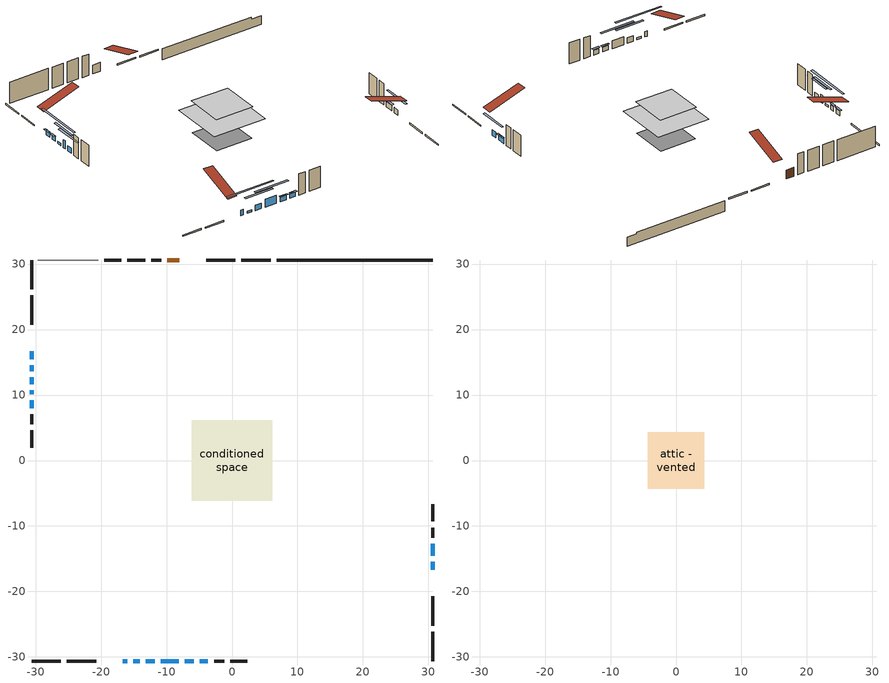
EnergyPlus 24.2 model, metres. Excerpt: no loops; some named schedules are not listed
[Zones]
conditioned space
 floor adiabatic (AdiabaticFloorConstruction): -6.13,-6.13 -6.13,6.13 6.13,6.13 6.13,-6.13 z3.05
 floor foundation (Slab1 construction): -4.2,-4.2 -4.2,4.2 4.2,4.2 4.2,-4.2 z-1.83
 wall outside (RimJoist1 construction): 5.92,30.62 1.44,30.62 / -30.62,-30.62 -26.14,-30.62 / -30.62,30.62 -30.62,26.14 / 30.62,-30.62 30.62,-26.14 z0.61:0.91
 wall outside (RimJoist2 construction): 0.51,30.62 -3.95,30.62 / -25.21,-30.62 -20.75,-30.62 / -30.62,25.21 -30.62,20.75 / 30.62,-25.21 30.62,-20.75 z0.61:0.91
 wall outside (AdiabaticWallConstruction 1): -8.03,30.62 -9.86,30.62 z0.61:2.64
 wall outside (AdiabaticWallConstruction): -16.67,-30.62 -16.03,-30.62 / 30.62,-16.67 30.62,-15.45 / -13.16,-30.62 -11.79,-30.62 / -30.62,9.2 -30.62,7.98 / 30.62,-14.52 30.62,-12.69 z0.61:1.83; -30.62,16.67 -30.62,15.45 / -30.62,14.52 -30.62,13.61 / -7.19,-30.62 -5.82,-30.62 / -4.89,-30.62 -3.67,-30.62 z0.61:1.73; -15.11,-30.62 -14.09,-30.62 / -30.62,12.68 -30.62,11.66 z0.61:1.12; -10.86,-30.62 -8.12,-30.62 z0.61:2.39; -30.62,10.74 -30.62,10.12 z0.61:2.44
 wall outside (Wall1 construction): -10.78,30.62 -12.31,30.62 / -2.74,-30.62 -1.21,-30.62 / -30.62,7.05 -30.62,5.52 / 30.62,-11.76 30.62,-10.24 z0.61:5.49
 wall outside (Wall3 construction): -16.92,30.62 -19.53,30.62 / -0.28,-30.62 2.32,-30.62 / -30.62,4.59 -30.62,1.98 / 30.62,-9.31 30.62,-6.7 z0.61:5.49
 wall foundation (FoundationWall1 construction): 6.85,30.62,-1.83 6.85,30.62,0.61 28.24,30.62,0.61 28.24,30.62,0.18 30.62,30.62,0.18 30.62,30.62,-1.83
 wall othersidecoefficients (Wall2 construction): -13.24,30.62 -15.99,30.62 z0.61:5.49
 wall adiabatic (Wall4 construction): -20.45,30.62 -29.69,30.62 z0.61:5.49
 window (WindowConstruction 10): -16.67,-30.62 -16.03,-30.62 z0.61:1.83
 window (WindowConstruction 8): -30.62,16.67 -30.62,15.45 z0.61:1.73
 window (WindowConstruction 9): -30.62,14.52 -30.62,13.61 z0.61:1.73
 window (WindowConstruction 11): -15.11,-30.62 -14.09,-30.62 z0.61:1.12
 window (WindowConstruction 12): -30.62,12.68 -30.62,11.66 z0.61:1.12
 window (WindowConstruction): 30.62,-16.67 30.62,-15.45 z0.61:1.83
 window (WindowConstruction 1): -13.16,-30.62 -11.79,-30.62 z0.61:1.83
 window (WindowConstruction 2): -10.86,-30.62 -8.12,-30.62 z0.61:2.39
 window (WindowConstruction 3): -30.62,10.73 -30.62,10.13 z0.61:2.44
 window (WindowConstruction 4): -30.62,9.2 -30.62,7.98 z0.61:1.83
 window (WindowConstruction 5): 30.62,-14.52 30.62,-12.69 z0.61:1.83
 window (WindowConstruction 6): -7.19,-30.62 -5.82,-30.62 z0.61:1.73
 window (WindowConstruction 7): -4.89,-30.62 -3.67,-30.62 z0.61:1.73
 door (Door): -8.03,30.62 -9.86,30.62 z0.61:2.64
 ceiling adiabatic (AdiabaticFloorConstruction): 6.13,-6.13 6.13,6.13 -6.13,6.13 -6.13,-6.13 z3.05
attic - vented
 floor to conditioned space (Floor1 construction Reversed): -4.33,-4.33 -4.33,4.33 4.33,4.33 4.33,-4.33 z5.49
 roof outside (Roof1 construction): -7.1,30.62,5.49 -7.1,22.18,8.3 -4.88,22.18,8.3 -4.88,30.62,5.49; -17.6,-30.62,5.49 -17.6,-22.18,8.3 -19.82,-22.18,8.3 -19.82,-30.62,5.49; -30.62,17.6,5.49 -22.18,17.6,8.3 -22.18,19.82,8.3 -30.62,19.82,5.49; 30.62,-17.6,5.49 22.18,-17.6,8.3 22.18,-19.82,8.3 30.62,-19.82,5.49
shading: -30.62,15.25 -30.62,16.87 -31.03,16.87 -31.03,15.25 z1.93; -30.62,13.41 -30.62,14.72 -31.03,14.72 -31.03,13.41 z1.93; -9.01,-30.62 -20.19,-30.62 -20.19,-31.03 -9.01,-31.03 z6.2; -30.62,6.58 -30.62,17.76 -31.03,17.76 -31.03,6.58 z6.2; 30.62,-12.81 30.62,-19.31 31.03,-19.31 31.03,-12.81 z4.47; -9.15,-30.62 -15.8,-30.62 -15.8,-31.03 -9.15,-31.03 z4.47; -5.48,-30.62 -13.5,-30.62 -13.5,-31.03 -5.48,-31.03 z5.03; -30.62,7.49 -30.62,13.37 -31.03,13.37 -31.03,7.49 z5.08; -30.62,5.34 -30.62,11.84 -31.03,11.84 -31.03,5.34 z4.47; 30.62,-12.49 30.62,-14.72 31.03,-14.72 31.03,-12.49 z2.03; -5.62,-30.62 -7.39,-30.62 -7.39,-31.03 -5.62,-31.03 z1.93; -3.47,-30.62 -5.09,-30.62 -5.09,-31.03 -3.47,-31.03 z1.93
[Building]
Building 1: Terrain=Suburbs
[Site:Location]
Edmonton Intl AP_AB: Latitude {deg}=53.31; Longitude {deg}=-113.58; Time Zone {hr}=-7; Elevation {m}=723; Keep Site Location Information=Yes
[Site:GroundTemperature:Shallow]
-1.56185, -3.61833, -3.78302, -2.80711, 1.11059, 5.01004, 8.39065, 10.5322, 10.7141, 8.97234, 5.67794, 1.89811
[Site:WaterMainsTemperature]
Calculation Method=Schedule; Temperature Schedule=mains temperature schedule
[Material] Roughness=Rough; Thermal Absorptance=0.9
Name | Thickness {m} | Conductivity {W/m-K} | Density {kg/m3} | Specific Heat {J/kg-K} | Solar Absorptance | Visible Absorptance
asphalt or fiberglass shingles | 0.00635 | 0.162714 | 1121.4 | 1465.45 | 0.4 | 0.4
ceiling loosefill ins | 0.169333 | 0.0480833 | 16.02 | 1046.75 | 0.7 | 0.7
ceiling stud and cavity | 0.1397 | 0.508562 | 65.682 | 1177.47 | 0.7 | 0.7
concrete 4.0 in. | 0.1016 | 1.803125 | 2242.8 | 837.4 | 0.7 | 0.7
concrete 8.0 in. | 0.2032 | 1.803125 | 2242.8 | 837.4 | 0.7 | 0.7
door material | 0.04445 | 0.053851 | 512.64 | 1214.23 | 0.7 | 0.7
exterior vertical ins | 0.0436689 | 0.029427 | 32.04 | 1214.23 | 0.7 | 0.7
floor covering | 0.0127 | 0.0433444 | 54.468 | 1339.84 | 0.6 | 0.6
floor rigid ins; wall rigid ins | 0.512978 | 0.029427 | 32.04 | 1214.23 | 0.7 | 0.7
floor stud and cavity | 0.1397 | 1.75129 | 37.0049 | 1207.88 | 0.7 | 0.7
furniture material conditioned space 1 | 0.1524 | 0.115458 | 640.8 | 1214.23 | 0.6 | 0.6
gypsum board | 0.0127 | 0.160291 | 801 | 837.4 | 0.6 | 0.6
gypsum board 1 | 0.0127 | 0.160291 | 801 | 837.4 | 0.7 | 0.7
osb sheathing 0.5 in. | 0.0127 | 0.115458 | 512.64 | 1214.23 | 0.7 | 0.7
osb sheathing 0.5 in. 1 | 0.0127 | 0.115458 | 512.64 | 1214.23 | 0.4 | 0.4
osb sheathing 0.75 in. | 0.01905 | 0.115458 | 512.64 | 1214.23 | 0.7 | 0.7
osb sheathing 2.0 in. | 0.0508 | 0.115458 | 512.64 | 1214.23 | 0.7 | 0.7
rim joist rigid ins | 0.051816 | 0.029427 | 32.04 | 1214.23 | 0.7 | 0.7
rim joist stud and cavity | 0.0508 | 0.0296939 | 125.044 | 1163.47 | 0.6 | 0.6
rim joist stud and cavity 1 | 0.0508 | 0.0414762 | 125.044 | 1163.47 | 0.6 | 0.6
wall stud and cavity | 0.1397 | 0.0957038 | 139.0536 | 1170.24 | 0.7 | 0.7
wall stud and cavity 1 | 0.1397 | 0.101775 | 139.0536 | 1170.24 | 0.7 | 0.7
wall stud and cavity 2 | 0.1397 | 0.0949025 | 139.0536 | 1170.24 | 0.7 | 0.7
wall stud and cavity 3 | 0.1397 | 0.0854438 | 139.0536 | 1170.24 | 0.7 | 0.7
wall stud and cavity 4 | 0.0889 | 0.380278 | 52.3479 | 1209.89 | 0.7 | 0.7
wall stud and cavity 5 | 0.0889 | 0.391764 | 83.0341 | 1211.67 | 0.7 | 0.7
wood siding | 0.0254 | 0.102417 | 544.68 | 1172.36 | 0.4 | 0.4
wood siding 1; wood siding 2; wood siding 3 | 0.0254 | 0.102417 | 544.68 | 1172.36 | 0.7 | 0.7
[WindowMaterial:SimpleGlazingSystem]
Name | U-Factor {W/m2-K} | Solar Heat Gain Coefficient
WindowMaterial | 3.30119 | 0.67
WindowMaterial 1 | 3.28927 | 0.58
WindowMaterial 10 | 3.26031 | 0.45
WindowMaterial 2 | 1.56145 | 0.59
WindowMaterial 3 | 3.2745 | 0.55
WindowMaterial 4 | 3.290401 | 0.56
WindowMaterial 5 | 3.298918 | 0.68
WindowMaterial 6 | 3.28813 | 0.57
WindowMaterial 7 | 3.28927 | 0.56
WindowMaterial 8 | 3.30346 | 0.65
WindowMaterial 9 | 3.32106 | 0.58
[Construction]
AdiabaticFloorConstruction: floor stud and cavity, floor rigid ins, osb sheathing 0.75 in., floor covering
AdiabaticWallConstruction: wood siding 2, wall rigid ins, wall stud and cavity 4, gypsum board
AdiabaticWallConstruction 1: wood siding 3, wall rigid ins, wall stud and cavity 4, gypsum board
Door: door material
Floor1 construction Reversed: gypsum board, ceiling stud and cavity, ceiling loosefill ins
FoundationWall1 construction: concrete 8.0 in., gypsum board 1
furniture construction conditioned space 1: furniture material conditioned space 1
PartitionWallConstruction: gypsum board, wall stud and cavity 5, gypsum board
RimJoist1 construction: wood siding 1, osb sheathing 2.0 in., rim joist stud and cavity
RimJoist2 construction: wood siding 1, rim joist rigid ins, osb sheathing 2.0 in., rim joist stud and cavity 1
Roof1 construction: asphalt or fiberglass shingles
Slab1 construction: concrete 4.0 in.
Wall1 construction: wood siding, osb sheathing 0.5 in., wall stud and cavity, gypsum board
Wall2 construction: osb sheathing 0.5 in. 1, wall stud and cavity 1, gypsum board
Wall3 construction: wood siding, osb sheathing 0.5 in., wall stud and cavity 2, gypsum board
Wall4 construction: osb sheathing 0.5 in. 1, wall stud and cavity 3, gypsum board
WindowConstruction: WindowMaterial
WindowConstruction 1: WindowMaterial 1
WindowConstruction 10: WindowMaterial 9
WindowConstruction 11; WindowConstruction 12: WindowMaterial 10
WindowConstruction 2: WindowMaterial 2
WindowConstruction 3: WindowMaterial 3
WindowConstruction 4: WindowMaterial 4
WindowConstruction 5: WindowMaterial 5
WindowConstruction 6: WindowMaterial 6
WindowConstruction 7; WindowConstruction 8: WindowMaterial 7
WindowConstruction 9: WindowMaterial 8
[Zone] Multiplier=1; Part of Total Floor Area=Yes
Name | Volume {m3}
attic - vented | 34.2943
conditioned space | 572.1
[Space]
Name | Zone | Volume {m3}
attic - vented 1 | attic - vented | 34.2943
conditioned space 1 | conditioned space | 572.1
[ZoneInfiltration:EffectiveLeakageArea]
infil attic - vented 1: Zone or Space=attic - vented 1; Schedule=Always On Discrete; Effective Air Leakage Area {cm2}=2611.83; Stack Coefficient=0.000195638; Wind Coefficient=9.45033e-06
[ZoneMixing]
whole house fan mix: Zone or Space=attic - vented; Schedule=Always On Continuous; Design Flow Rate Calculation Method=Flow/Zone; Design Flow Rate {m3/s}=0; Source Zone or Space=conditioned space
[SurfaceProperty:ExposedFoundationPerimeter]
Slab1: Exposed Perimeter Calculation Method=TotalExposedPerimeter; Total Exposed Perimeter {m}=23.771
[SurfaceProperty:OtherSideCoefficients]
other non-freezing space: Combined Convective/Radiative Film Coefficient {W/m2-K}=8.35; Constant Temperature Coefficient=1; External Dry-Bulb Temperature Coefficient=0; Ground Temperature Coefficient=0; Wind Speed Coefficient=0; Zone Air Temperature Coefficient=0; Constant Temperature Schedule=other non-freezing space; Previous Other Side Temperature Coefficient=0
[InternalMass] Zone or ZoneList=conditioned space; Space or SpaceList=conditioned space 1
Name | Construction | Surface Area {m2}
furniture mass conditioned space 1 | furniture construction conditioned space 1 | 88.3601
partition wall mass | PartitionWallConstruction | 220.9
[Lights]
interior lighting: Zone or ZoneList or Space or SpaceList=conditioned space 1; Schedule=interior lighting schedule; Design Level Calculation Method=LightingLevel; Lighting Level {W}=343.2; Return Air Fraction=0; Fraction Radiant=0.6; Fraction Visible=0.2; Fraction Replaceable=1
[People]
occupants: Zone or ZoneList or Space or SpaceList=conditioned space 1; Number of People Schedule=occupants schedule; Number of People Calculation Method=People; Number of People=3; Fraction Radiant=0.314171; Sensible Heat Fraction=0.56303; Activity Level Schedule=occupants activity schedule; Carbon Dioxide Generation Rate {m3/s-W}=0; Enable ASHRAE 55 Comfort Warnings=No; Mean Radiant Temperature Calculation Type=EnclosureAveraged
[ElectricEquipment] Zone or ZoneList or Space or SpaceList=conditioned space 1; Design Level Calculation Method=EquipmentLevel
Name | Schedule | Design Level {W} | Fraction Latent | Fraction Radiant | Fraction Lost
clothes dryer | clothes dryer schedule | 140.772 | 0.015 | 0.081 | 0.85
clothes washer | clothes washer schedule | 32.1985 | 0.03 | 0.162 | 0.7
cooking range | cooking range schedule | 208.969 | 0.08 | 0.432 | 0.2
dishwasher | dishwasher schedule | 66.8632 | 0.3 | 0.18 | 0.4
fridge | fridge schedule | 72.9452 | 0 | 0.6 | 0
mech vent bath fan 0 | mech vent bath fan 0 schedule | 50.2 | 0 | 0 | 1
mech vent house fan | mech vent house fan schedule | 0 | 0 | 0 | 1
mech vent house fan cfis | mech vent house fan cfis schedule | 0 | 0 | 0 | 0
mech vent range fan 0 | mech vent range fan 0 schedule | 57 | 0 | 0 | 1
mech vent range fan 1 | mech vent range fan 1 schedule | 57 | 0 | 0 | 1
misc plug loads | misc plug loads schedule | 494.7 | 0.045 | 0.513 | 0.1
whole house fan | Always On Discrete | 0 | 0 | 0 | 1
[OtherEquipment] Zone or ZoneList or Space or SpaceList=conditioned space 1; Design Level Calculation Method=EquipmentLevel
Name | Fuel Type | Schedule | Design Level {W} | Fraction Latent | Fraction Radiant | Fraction Lost
clothes dryer 1 | Electricity | clothes dryer schedule | 0 | 0.015 | 0.081 | 0.85
cooking range 1 | Electricity | cooking range schedule | 0 | 0.08 | 0.432 | 0.2
general water use latent | None | general water use schedule | 59.3978 | 1 | 0 | 0
general water use sensible | None | general water use schedule | -58.539 | 0 | 0.6 | 0
mech vent house fan latent load | None | Always On Discrete | 0 | 1 | 0 | 0
mech vent house fan sensible load | None | Always On Discrete | 0 | 0 | 0 | 0
water heater energy adjustment1 | NaturalGas | Always On Discrete | 0.01 | 0 | 0 | 1
[ZoneInfiltration:DesignFlowRate] Zone or ZoneList or Space or SpaceList=conditioned space 1; Schedule=Always On Discrete; Design Flow Rate Calculation Method=Flow/Zone; Design Flow Rate {m3/s}=0
infil flow; natural vent flow; whole house fan flow
[AvailabilityManager:Scheduled]
furnace airloop Availability Manager: Schedule=Always On Discrete
[Foundation:Kiva]
Foundation Kiva 1: Initial Indoor Air Temperature {C}=18; Wall Height Above Grade {m}=0.609996; Wall Depth Below Slab {m}=0.2032; Custom Block Material Name 1=exterior vertical ins; Custom Block Depth 1 {m}=2.43998; Custom Block X Position 1 {m}=0.2159; Custom Block Z Position 1 {m}=0
[Foundation:Kiva:Settings]
Soil Conductivity {W/m-K}=0.849921; Soil Density {kg/m3}=1842.3; Soil Specific Heat {J/kg-K}=418.7; Ground Solar Absorptivity=0.9; Ground Thermal Absorptivity=0.9; Ground Surface Roughness {m}=0.03; Far-Field Width {m}=40; Deep-Ground Boundary Condition=ZeroFlux; Deep-Ground Depth {m}=40; Minimum Cell Dimension {m}=0.2; Maximum Cell Growth Coefficient=3; Simulation Timestep=Timestep
[Exterior:Lights]
exterior lighting: Schedule=exterior lighting schedule; Design Level {W}=75.6
[EnergyManagementSystem:GlobalVariable]
furnace_airloop_Fan_RTF
infil_program_Qfan
infil_program_Qinf
natural_vent_program_Qnv
natural_vent_program_Qwhf
[EnergyManagementSystem:Sensor]
Name | Output:Variable or Output:Meter Index Key | Output:Variable or Output:Meter
airflow_gain | infil flow | Infiltration Sensible Heat Gain Energy
airflow_gain_1 | natural vent flow | Infiltration Sensible Heat Gain Energy
airflow_gain_2 | whole house fan flow | Infiltration Sensible Heat Gain Energy
airflow_loss | infil flow | Infiltration Sensible Heat Loss Energy
airflow_loss_1 | natural vent flow | Infiltration Sensible Heat Loss Energy
airflow_loss_2 | whole house fan flow | Infiltration Sensible Heat Loss Energy
clg_load_cond |  | Cooling:EnergyTransfer:Zone:CONDITIONED SPACE
clg_sp_s; clg_sp_s_1 | cooling setpoint | Schedule Value
clothes_dryer_exhaust_0_sch_s | clothes dryer exhaust 0 schedule | Schedule Value
cool_season | cooling season schedule | Schedule Value
htg_load_cond |  | Heating:EnergyTransfer:Zone:CONDITIONED SPACE
htg_sp_s; htg_sp_s_1 | heating setpoint | Schedule Value
ig_ee_conv | clothes dryer | Electric Equipment Convective Heating Energy
ig_ee_conv_2 | cooking range | Electric Equipment Convective Heating Energy
ig_ee_conv_4 | fridge | Electric Equipment Convective Heating Energy
ig_ee_conv_5 | misc plug loads | Electric Equipment Convective Heating Energy
ig_ee_conv_6 | whole house fan | Electric Equipment Convective Heating Energy
ig_ee_rad | clothes dryer | Electric Equipment Radiant Heating Energy
ig_ee_rad_2 | cooking range | Electric Equipment Radiant Heating Energy
ig_ee_rad_4 | fridge | Electric Equipment Radiant Heating Energy
ig_ee_rad_5 | misc plug loads | Electric Equipment Radiant Heating Energy
ig_ee_rad_6 | whole house fan | Electric Equipment Radiant Heating Energy
ig_lgt_conv | interior lighting | Lights Convective Heating Energy
ig_lgt_rad | interior lighting | Lights Radiant Heating Energy
ig_lgt_vis | interior lighting | Lights Visible Radiation Heating Energy
ig_oe_conv | clothes dryer 1 | Other Equipment Convective Heating Energy
ig_oe_conv_1 | cooking range 1 | Other Equipment Convective Heating Energy
ig_oe_conv_2 | general water use latent | Other Equipment Convective Heating Energy
ig_oe_conv_3 | general water use sensible | Other Equipment Convective Heating Energy
ig_oe_conv_4 | water heater energy adjustment1 | Other Equipment Convective Heating Energy
ig_oe_rad | clothes dryer 1 | Other Equipment Radiant Heating Energy
ig_oe_rad_1 | cooking range 1 | Other Equipment Radiant Heating Energy
ig_oe_rad_2 | general water use latent | Other Equipment Radiant Heating Energy
ig_oe_rad_3 | general water use sensible | Other Equipment Radiant Heating Energy
ig_oe_rad_4 | water heater energy adjustment1 | Other Equipment Radiant Heating Energy
ig_ppl_conv | occupants | People Convective Heating Energy
ig_ppl_rad | occupants | People Radiant Heating Energy
im_conv | furniture mass conditioned space 1 | Surface Inside Face Convection Heat Gain Energy
im_conv_1 | partition wall mass | Surface Inside Face Convection Heat Gain Energy
im_ig | furniture mass conditioned space 1 | Surface Inside Face Internal Gains Radiation Heat Gain Energy
im_ig_1 | partition wall mass | Surface Inside Face Internal Gains Radiation Heat Gain Energy
im_lgt | furniture mass conditioned space 1 | Surface Inside Face Lights Radiation Heat Gain Energy
im_lgt_1 | partition wall mass | Surface Inside Face Lights Radiation Heat Gain Energy
im_sol | furniture mass conditioned space 1 | Surface Inside Face Solar Radiation Heat Gain Energy
im_sol_1 | partition wall mass | Surface Inside Face Solar Radiation Heat Gain Energy
im_surf | furniture mass conditioned space 1 | Surface Inside Face Net Surface Thermal Radiation Heat Gain Energy
im_surf_1 | partition wall mass | Surface Inside Face Net Surface Thermal Radiation Heat Gain Energy
mech_vent_bath_fan_0_sch_s | mech vent bath fan 0 schedule | Schedule Value
mech_vent_range_fan_0_sch_s | mech vent range fan 0 schedule | Schedule Value
mech_vent_range_fan_1_sch_s | mech vent range fan 1 schedule | Schedule Value
mv_conv | mech vent bath fan 0 | Electric Equipment Convective Heating Energy
mv_conv_1 | mech vent house fan | Electric Equipment Convective Heating Energy
mv_conv_2 | mech vent house fan cfis | Electric Equipment Convective Heating Energy
mv_conv_3 | mech vent range fan 0 | Electric Equipment Convective Heating Energy
mv_conv_4 | mech vent range fan 1 | Electric Equipment Convective Heating Energy
mv_conv_5 | mech vent house fan latent load | Other Equipment Convective Heating Energy
mv_conv_6 | mech vent house fan sensible load | Other Equipment Convective Heating Energy
mv_rad | mech vent bath fan 0 | Electric Equipment Radiant Heating Energy
mv_rad_1 | mech vent house fan | Electric Equipment Radiant Heating Energy
mv_rad_2 | mech vent house fan cfis | Electric Equipment Radiant Heating Energy
mv_rad_3 | mech vent range fan 0 | Electric Equipment Radiant Heating Energy
mv_rad_4 | mech vent range fan 1 | Electric Equipment Radiant Heating Energy
mv_rad_5 | mech vent house fan latent load | Other Equipment Radiant Heating Energy
mv_rad_6 | mech vent house fan sensible load | Other Equipment Radiant Heating Energy
natural_vent_s | natural vent schedule | Schedule Value
oa_temp |  | Site Outdoor Air Drybulb Temperature
out_pb_s |  | Site Outdoor Air Barometric Pressure
out_wt_s |  | Site Outdoor Air Humidity Ratio
site_vw_s |  | Site Wind Speed
ss_back_out | Window1 | Surface Window Shortwave from Zone Back Out Window Heat Transfer Rate
ss_back_out_1 | Window10 | Surface Window Shortwave from Zone Back Out Window Heat Transfer Rate
ss_back_out_10 | Window7 | Surface Window Shortwave from Zone Back Out Window Heat Transfer Rate
ss_back_out_11 | Window8 | Surface Window Shortwave from Zone Back Out Window Heat Transfer Rate
ss_back_out_12 | Window9 | Surface Window Shortwave from Zone Back Out Window Heat Transfer Rate
ss_back_out_2 | Window11 | Surface Window Shortwave from Zone Back Out Window Heat Transfer Rate
ss_back_out_3 | Window12 | Surface Window Shortwave from Zone Back Out Window Heat Transfer Rate
ss_back_out_4 | Window13 | Surface Window Shortwave from Zone Back Out Window Heat Transfer Rate
ss_back_out_5 | Window2 | Surface Window Shortwave from Zone Back Out Window Heat Transfer Rate
ss_back_out_6 | Window3 | Surface Window Shortwave from Zone Back Out Window Heat Transfer Rate
ss_back_out_7 | Window4 | Surface Window Shortwave from Zone Back Out Window Heat Transfer Rate
ss_back_out_8 | Window5 | Surface Window Shortwave from Zone Back Out Window Heat Transfer Rate
ss_back_out_9 | Window6 | Surface Window Shortwave from Zone Back Out Window Heat Transfer Rate
ss_conv | Door1 | Surface Inside Face Convection Heat Gain Energy
ss_conv_1 | Window1 | Surface Inside Face Convection Heat Gain Energy
ss_conv_10 | Window6 | Surface Inside Face Convection Heat Gain Energy
ss_conv_11 | Window7 | Surface Inside Face Convection Heat Gain Energy
ss_conv_12 | Window8 | Surface Inside Face Convection Heat Gain Energy
ss_conv_13 | Window9 | Surface Inside Face Convection Heat Gain Energy
ss_conv_2 | Window10 | Surface Inside Face Convection Heat Gain Energy
ss_conv_3 | Window11 | Surface Inside Face Convection Heat Gain Energy
ss_conv_4 | Window12 | Surface Inside Face Convection Heat Gain Energy
ss_conv_5 | Window13 | Surface Inside Face Convection Heat Gain Energy
ss_conv_6 | Window2 | Surface Inside Face Convection Heat Gain Energy
ss_conv_7 | Window3 | Surface Inside Face Convection Heat Gain Energy
ss_conv_8 | Window4 | Surface Inside Face Convection Heat Gain Energy
ss_conv_9 | Window5 | Surface Inside Face Convection Heat Gain Energy
ss_ig | Door1 | Surface Inside Face Internal Gains Radiation Heat Gain Energy
ss_ig_1 | Window1 | Surface Inside Face Internal Gains Radiation Heat Gain Energy
ss_ig_10 | Window6 | Surface Inside Face Internal Gains Radiation Heat Gain Energy
ss_ig_11 | Window7 | Surface Inside Face Internal Gains Radiation Heat Gain Energy
ss_ig_12 | Window8 | Surface Inside Face Internal Gains Radiation Heat Gain Energy
ss_ig_13 | Window9 | Surface Inside Face Internal Gains Radiation Heat Gain Energy
ss_ig_2 | Window10 | Surface Inside Face Internal Gains Radiation Heat Gain Energy
ss_ig_3 | Window11 | Surface Inside Face Internal Gains Radiation Heat Gain Energy
ss_ig_4 | Window12 | Surface Inside Face Internal Gains Radiation Heat Gain Energy
ss_ig_5 | Window13 | Surface Inside Face Internal Gains Radiation Heat Gain Energy
ss_ig_6 | Window2 | Surface Inside Face Internal Gains Radiation Heat Gain Energy
ss_ig_7 | Window3 | Surface Inside Face Internal Gains Radiation Heat Gain Energy
ss_ig_8 | Window4 | Surface Inside Face Internal Gains Radiation Heat Gain Energy
ss_ig_9 | Window5 | Surface Inside Face Internal Gains Radiation Heat Gain Energy
ss_lgt | Door1 | Surface Inside Face Lights Radiation Heat Gain Energy
ss_sol | Door1 | Surface Inside Face Solar Radiation Heat Gain Energy
ss_surf | Door1 | Surface Inside Face Net Surface Thermal Radiation Heat Gain Energy
ss_surf_1 | Window1 | Surface Inside Face Net Surface Thermal Radiation Heat Gain Energy
ss_surf_10 | Window6 | Surface Inside Face Net Surface Thermal Radiation Heat Gain Energy
ss_surf_11 | Window7 | Surface Inside Face Net Surface Thermal Radiation Heat Gain Energy
ss_surf_12 | Window8 | Surface Inside Face Net Surface Thermal Radiation Heat Gain Energy
ss_surf_13 | Window9 | Surface Inside Face Net Surface Thermal Radiation Heat Gain Energy
ss_surf_2 | Window10 | Surface Inside Face Net Surface Thermal Radiation Heat Gain Energy
ss_surf_3 | Window11 | Surface Inside Face Net Surface Thermal Radiation Heat Gain Energy
ss_surf_4 | Window12 | Surface Inside Face Net Surface Thermal Radiation Heat Gain Energy
ss_surf_5 | Window13 | Surface Inside Face Net Surface Thermal Radiation Heat Gain Energy
ss_surf_6 | Window2 | Surface Inside Face Net Surface Thermal Radiation Heat Gain Energy
ss_surf_7 | Window3 | Surface Inside Face Net Surface Thermal Radiation Heat Gain Energy
ss_surf_8 | Window4 | Surface Inside Face Net Surface Thermal Radiation Heat Gain Energy
ss_surf_9 | Window5 | Surface Inside Face Net Surface Thermal Radiation Heat Gain Energy
ss_trans_in | Window1 | Surface Window Transmitted Solar Radiation Rate
ss_trans_in_1 | Window10 | Surface Window Transmitted Solar Radiation Rate
ss_trans_in_10 | Window7 | Surface Window Transmitted Solar Radiation Rate
ss_trans_in_11 | Window8 | Surface Window Transmitted Solar Radiation Rate
ss_trans_in_12 | Window9 | Surface Window Transmitted Solar Radiation Rate
ss_trans_in_2 | Window11 | Surface Window Transmitted Solar Radiation Rate
